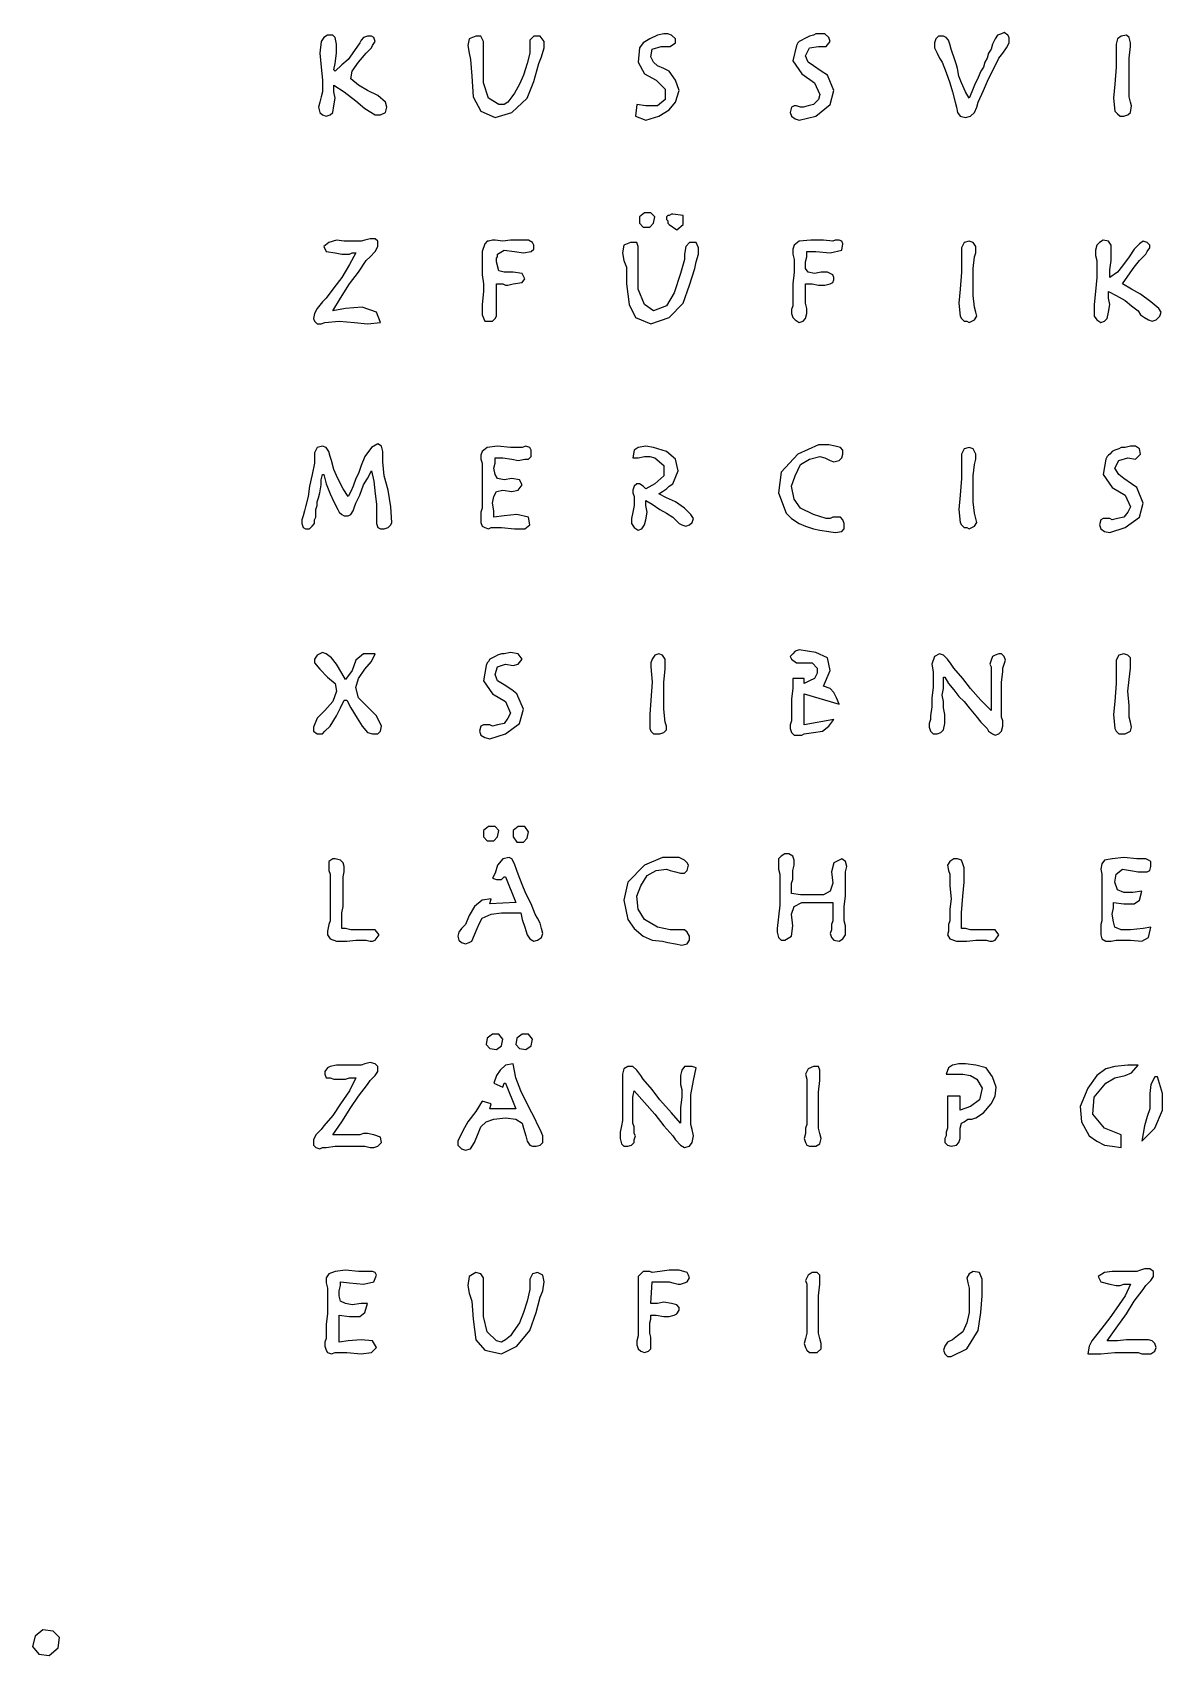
# Model space of a CAD drawing. Header units: inches. Extents: x 93 to 1800, y 90 to 2552.
# Drawn here: x 93 to 970, y 90 to 1349 of the extents above; entities that cross this region are included whole.
import ezdxf

# ---------------------------------------------------------------- set-up
doc = ezdxf.new("R2010")
doc.units = ezdxf.units.IN
doc.header["$MEASUREMENT"] = 0

# ---------------------------------------------------------------- blocks, each defined once
blk = doc.blocks.new('At_sub_0')
for p, q in [((583, 1348), (578, 1347)), ((586, 1348), (583, 1348)), ((589, 1347), (586, 1348)), ((317, 1342), (316, 1333)), ((319, 1345), (317, 1342)), ((322, 1347), (319, 1345)), ((326, 1347), (322, 1347)), ((328, 1345), (326, 1347)), ((329, 1340), (328, 1345)), ((329, 1333), (329, 1340)), ((343, 1335), (338, 1328)), ((347, 1341), (343, 1335)), ((348, 1343), (347, 1341)), ((350, 1345), (348, 1343)), ((353, 1346), (350, 1345)), ((352, 1333), (356, 1337)), ((356, 1346), (353, 1346)), ((358, 1345), (356, 1346)), ((356, 1337), (357, 1339)), ((357, 1339), (359, 1342)), ((359, 1342), (358, 1345)), ((432, 1344), (431, 1339)), ((431, 1339), (432, 1333)), ((437, 1346), (432, 1344)), ((441, 1346), (437, 1346)), ((443, 1342), (441, 1346)), ((443, 1337), (443, 1342)), ((443, 1333), (443, 1337)), ((482, 1346), (479, 1343)), ((479, 1343), (479, 1338)), ((479, 1338), (479, 1333)), ((487, 1346), (482, 1346)), ((490, 1342), (487, 1346)), ((488, 1330), (490, 1337)), ((490, 1337), (490, 1342)), ((564, 1337), (563, 1326)), ((567, 1341), (564, 1337)), ((572, 1344), (567, 1341)), ((578, 1347), (572, 1344)), ((573, 1330), (574, 1336)), ((574, 1336), (581, 1338)), ((581, 1338), (588, 1338)), ((588, 1338), (592, 1341)), ((592, 1344), (589, 1347)), ((592, 1341), (592, 1344)), ((316, 1333), (317, 1322)), ((317, 1322), (318, 1312)), ((327, 1320), (328, 1325)), ((328, 1325), (329, 1333)), ((333, 1324), (328, 1319)), ((338, 1328), (333, 1324)), ((341, 1319), (346, 1326)), ((346, 1326), (352, 1333)), ((432, 1333), (433, 1328)), ((433, 1328), (434, 1315)), ((443, 1323), (443, 1333)), ((443, 1310), (443, 1323)), ((477, 1325), (474, 1316)), ((479, 1333), (477, 1325)), ((482, 1311), (486, 1325)), ((486, 1325), (488, 1330)), ((563, 1326), (568, 1317)), ((575, 1326), (573, 1330)), ((578, 1323), (575, 1326)), ((583, 1321), (578, 1323)), ((318, 1312), (318, 1303)), ((328, 1319), (327, 1320)), ((340, 1313), (341, 1319)), ((346, 1308), (340, 1313)), ((434, 1315), (435, 1299)), ((447, 1298), (443, 1310)), ((474, 1316), (471, 1309)), ((477, 1298), (482, 1311)), ((568, 1317), (577, 1312)), ((577, 1312), (584, 1305)), ((587, 1319), (583, 1321)), ((592, 1312), (587, 1319)), ((595, 1304), (592, 1312)), ((317, 1299), (316, 1295)), ((318, 1303), (317, 1299)), ((327, 1308), (335, 1303)), ((327, 1303), (327, 1308)), ((328, 1298), (327, 1303)), ((327, 1292), (328, 1298)), ((335, 1303), (344, 1296)), ((353, 1304), (346, 1308)), ((361, 1300), (353, 1304)), ((367, 1295), (361, 1300)), ((435, 1299), (441, 1288)), ((455, 1293), (447, 1298)), ((465, 1299), (462, 1295)), ((467, 1302), (465, 1299)), ((465, 1287), (477, 1298)), ((471, 1309), (467, 1302)), ((584, 1297), (578, 1292)), ((584, 1305), (584, 1297)), ((592, 1295), (595, 1304)), ((316, 1295), (315, 1291)), ((315, 1291), (316, 1287)), ((316, 1287), (318, 1285)), ((318, 1285), (321, 1284)), ((321, 1284), (324, 1285)), ((324, 1285), (326, 1287)), ((326, 1287), (327, 1292)), ((344, 1296), (351, 1290)), ((351, 1290), (359, 1285)), ((359, 1285), (363, 1285)), ((363, 1285), (367, 1287)), ((368, 1291), (367, 1295)), ((367, 1287), (368, 1291)), ((441, 1288), (452, 1283)), ((452, 1283), (465, 1287)), ((459, 1293), (455, 1293)), ((462, 1295), (459, 1293)), ((562, 1293), (561, 1284)), ((569, 1292), (562, 1293)), ((578, 1292), (569, 1292)), ((579, 1284), (587, 1289)), ((587, 1289), (592, 1295)), ((561, 1284), (569, 1281)), ((569, 1281), (579, 1284)), ((568, 1209), (564, 1206)), ((573, 1209), (568, 1209)), ((576, 1206), (573, 1209)), ((564, 1206), (564, 1201)), ((564, 1201), (567, 1198)), ((567, 1198), (572, 1198)), ((572, 1198), (575, 1201)), ((575, 1201), (576, 1206)), ((586, 1207), (585, 1206)), ((585, 1206), (585, 1204)), ((585, 1204), (586, 1203)), ((587, 1207), (586, 1207)), ((586, 1203), (586, 1201)), ((586, 1201), (587, 1200)), ((589, 1208), (587, 1207)), ((587, 1200), (593, 1196)), ((590, 1208), (589, 1208)), ((598, 1207), (590, 1208)), ((593, 1196), (598, 1200)), ((598, 1200), (598, 1207)), ((323, 1186), (319, 1183)), ((329, 1188), (323, 1186)), ((335, 1187), (329, 1188)), ((342, 1187), (335, 1187)), ((348, 1187), (342, 1187)), ((351, 1188), (348, 1187)), ((355, 1189), (351, 1188)), ((359, 1189), (355, 1189)), ((361, 1187), (359, 1189)), ((361, 1183), (361, 1187)), ((444, 1185), (442, 1179)), ((446, 1187), (444, 1185)), ((447, 1187), (446, 1187)), ((450, 1188), (447, 1187)), ((452, 1188), (450, 1188)), ((458, 1187), (452, 1188)), ((464, 1188), (458, 1187)), ((472, 1188), (464, 1188)), ((478, 1188), (472, 1188)), ((481, 1186), (478, 1188)), ((482, 1184), (481, 1186)), ((482, 1181), (482, 1184)), ((552, 1184), (551, 1178)), ((557, 1186), (552, 1184)), ((562, 1186), (557, 1186)), ((563, 1183), (562, 1186)), ((603, 1186), (600, 1183)), ((608, 1186), (603, 1186)), ((610, 1182), (608, 1186)), ((319, 1183), (321, 1179)), ((321, 1179), (328, 1178)), ((328, 1178), (333, 1177)), ((333, 1177), (336, 1177)), ((336, 1177), (339, 1177)), ((344, 1178), (339, 1169)), ((339, 1177), (341, 1178)), ((341, 1178), (344, 1178)), ((346, 1163), (352, 1172)), ((352, 1172), (355, 1175)), ((355, 1175), (359, 1179)), ((359, 1179), (361, 1183)), ((442, 1179), (442, 1170)), ((453, 1174), (454, 1175)), ((453, 1172), (453, 1174)), ((453, 1171), (453, 1172)), ((455, 1164), (453, 1171)), ((454, 1177), (459, 1180)), ((454, 1175), (454, 1177)), ((459, 1180), (467, 1179)), ((467, 1179), (474, 1178)), ((474, 1178), (480, 1179)), ((480, 1179), (482, 1181)), ((551, 1178), (552, 1172)), ((552, 1172), (554, 1167)), ((563, 1177), (563, 1183)), ((563, 1173), (563, 1177)), ((563, 1163), (563, 1173)), ((599, 1173), (596, 1162)), ((600, 1183), (599, 1177)), ((599, 1177), (599, 1173)), ((607, 1166), (608, 1171)), ((608, 1171), (610, 1177)), ((610, 1177), (610, 1182)), ((333, 1159), (327, 1151)), ((339, 1169), (333, 1159)), ((339, 1154), (346, 1163)), ((442, 1170), (442, 1161)), ((442, 1161), (443, 1154)), ((459, 1163), (455, 1164)), ((466, 1163), (459, 1163)), ((473, 1162), (466, 1163)), ((475, 1158), (473, 1162)), ((554, 1167), (554, 1154)), ((563, 1150), (563, 1163)), ((596, 1162), (591, 1147)), ((603, 1153), (607, 1166)), ((327, 1151), (321, 1143)), ((332, 1143), (339, 1154)), ((443, 1148), (442, 1138)), ((443, 1154), (443, 1148)), ((453, 1154), (455, 1154)), ((453, 1148), (453, 1154)), ((453, 1142), (453, 1148)), ((455, 1154), (458, 1154)), ((458, 1154), (460, 1153)), ((460, 1153), (462, 1153)), ((462, 1153), (466, 1154)), ((466, 1154), (473, 1155)), ((473, 1155), (475, 1158)), ((554, 1154), (556, 1138)), ((568, 1138), (563, 1150)), ((591, 1147), (585, 1137)), ((598, 1139), (603, 1153)), ((314, 1135), (312, 1131)), ((318, 1140), (314, 1135)), ((321, 1143), (318, 1140)), ((326, 1133), (332, 1143)), ((336, 1135), (326, 1133)), ((349, 1136), (336, 1135)), ((360, 1132), (349, 1136)), ((442, 1138), (442, 1130)), ((453, 1135), (453, 1142)), ((453, 1129), (453, 1135)), ((556, 1138), (561, 1128)), ((575, 1133), (568, 1138)), ((585, 1137), (575, 1133)), ((587, 1128), (598, 1139)), ((312, 1131), (311, 1127)), ((311, 1127), (312, 1125)), ((312, 1125), (314, 1123)), ((314, 1123), (317, 1123)), ((317, 1123), (320, 1124)), ((320, 1124), (331, 1125)), ((331, 1125), (343, 1124)), ((343, 1124), (353, 1123)), ((353, 1123), (363, 1124)), ((363, 1124), (360, 1132)), ((442, 1130), (444, 1125)), ((444, 1125), (447, 1125)), ((447, 1125), (450, 1125)), ((450, 1125), (452, 1127)), ((452, 1127), (453, 1129)), ((561, 1128), (573, 1123)), ((573, 1123), (587, 1128)), ((314, 1027), (312, 1023)), ((312, 1023), (312, 1019)), ((318, 1028), (314, 1027)), ((321, 1027), (318, 1028)), ((323, 1024), (321, 1027)), ((324, 1020), (323, 1024)), ((325, 1017), (324, 1020)), ((351, 1020), (348, 1013)), ((356, 1027), (351, 1020)), ((361, 1030), (356, 1027)), ((364, 1028), (361, 1030)), ((365, 1024), (364, 1028)), ((365, 1020), (365, 1024)), ((365, 1016), (365, 1020)), ((442, 1024), (441, 1021)), ((441, 1021), (441, 1018)), ((446, 1027), (442, 1024)), ((454, 1028), (446, 1027)), ((464, 1027), (454, 1028)), ((471, 1027), (464, 1027)), ((473, 1027), (471, 1027)), ((476, 1028), (473, 1027)), ((479, 1027), (476, 1028)), ((478, 1018), (480, 1020)), ((480, 1025), (479, 1027)), ((480, 1022), (480, 1025)), ((480, 1020), (480, 1022)), ((560, 1025), (559, 1019)), ((563, 1027), (560, 1025)), ((569, 1028), (563, 1027)), ((563, 1019), (568, 1020)), ((568, 1020), (572, 1020)), ((575, 1027), (569, 1028)), ((572, 1020), (576, 1019)), ((585, 1024), (575, 1027)), ((592, 1018), (585, 1024)), ((312, 1015), (310, 1006)), ((312, 1019), (312, 1015)), ((327, 1010), (325, 1017)), ((330, 1003), (327, 1010)), ((348, 1013), (346, 1007)), ((353, 1003), (356, 1009)), ((356, 1009), (358, 1001)), ((366, 1005), (365, 1016)), ((441, 1018), (442, 1015)), ((442, 1015), (442, 1012)), ((442, 1012), (442, 1004)), ((451, 1011), (452, 1015)), ((452, 1006), (451, 1011)), ((452, 1015), (452, 1019)), ((452, 1019), (458, 1019)), ((458, 1019), (465, 1018)), ((465, 1018), (470, 1017)), ((470, 1017), (475, 1018)), ((475, 1018), (478, 1018)), ((559, 1019), (563, 1019)), ((576, 1019), (583, 1013)), ((583, 1013), (583, 1005)), ((590, 999), (594, 1009)), ((594, 1009), (592, 1018)), ((308, 997), (307, 989)), ((310, 1006), (308, 997)), ((316, 992), (317, 998)), ((317, 1002), (318, 1006)), ((317, 998), (317, 1002)), ((318, 1006), (319, 1006)), ((319, 1006), (321, 999)), ((321, 999), (324, 991)), ((334, 995), (330, 1003)), ((338, 989), (334, 995)), ((342, 997), (340, 993)), ((344, 1003), (342, 997)), ((346, 1007), (344, 1003)), ((347, 990), (350, 998)), ((350, 998), (353, 1003)), ((358, 1001), (359, 991)), ((369, 994), (366, 1005)), ((442, 1004), (442, 995)), ((442, 995), (442, 988)), ((454, 1003), (452, 1006)), ((459, 1002), (454, 1003)), ((465, 1003), (459, 1002)), ((471, 1002), (465, 1003)), ((470, 994), (473, 998)), ((473, 998), (471, 1002)), ((560, 997), (559, 994)), ((562, 999), (560, 997)), ((564, 999), (562, 999)), ((567, 997), (564, 999)), ((569, 995), (567, 997)), ((576, 999), (569, 995)), ((583, 1005), (576, 999)), ((582, 993), (585, 995)), ((585, 995), (587, 997)), ((587, 997), (590, 999)), ((307, 989), (305, 981)), ((314, 985), (315, 988)), ((314, 982), (314, 985)), ((315, 988), (316, 992)), ((324, 991), (327, 985)), ((327, 985), (330, 979)), ((340, 993), (338, 989)), ((343, 981), (344, 984)), ((344, 984), (347, 990)), ((359, 991), (360, 983)), ((360, 983), (360, 975)), ((371, 981), (369, 994)), ((442, 988), (442, 980)), ((450, 984), (451, 989)), ((451, 978), (450, 984)), ((451, 989), (453, 993)), ((453, 993), (458, 994)), ((458, 994), (465, 993)), ((465, 993), (470, 994)), ((559, 994), (559, 992)), ((559, 992), (560, 989)), ((560, 989), (560, 987)), ((560, 987), (560, 982)), ((569, 982), (569, 986)), ((569, 986), (574, 983)), ((574, 983), (580, 979)), ((579, 991), (582, 993)), ((585, 988), (579, 991)), ((592, 985), (585, 988)), ((599, 980), (592, 985)), ((303, 974), (302, 971)), ((302, 971), (302, 968)), ((304, 978), (303, 974)), ((305, 981), (304, 978)), ((312, 971), (313, 973)), ((312, 968), (312, 971)), ((313, 979), (314, 982)), ((313, 976), (313, 979)), ((313, 973), (313, 976)), ((330, 979), (331, 977)), ((331, 977), (333, 975)), ((333, 975), (335, 974)), ((335, 974), (338, 974)), ((338, 974), (340, 975)), ((340, 975), (342, 978)), ((342, 978), (343, 981)), ((360, 975), (360, 972)), ((360, 972), (360, 968)), ((372, 969), (371, 981)), ((442, 980), (441, 977)), ((441, 977), (441, 972)), ((441, 972), (441, 969)), ((451, 973), (451, 978)), ((459, 974), (451, 973)), ((469, 975), (459, 974)), ((478, 973), (469, 975)), ((479, 967), (478, 973)), ((559, 977), (558, 972)), ((558, 972), (558, 968)), ((560, 982), (559, 977)), ((568, 967), (569, 971)), ((570, 977), (569, 982)), ((569, 971), (570, 977)), ((580, 979), (585, 976)), ((585, 976), (590, 973)), ((590, 973), (592, 971)), ((592, 971), (595, 968)), ((604, 975), (599, 980)), ((606, 972), (604, 975)), ((605, 969), (606, 972)), ((302, 968), (303, 965)), ((303, 965), (305, 964)), ((305, 964), (308, 964)), ((308, 964), (310, 966)), ((310, 966), (312, 968)), ((360, 968), (361, 965)), ((361, 965), (363, 964)), ((363, 964), (366, 964)), ((366, 964), (369, 965)), ((369, 965), (371, 967)), ((371, 967), (372, 969)), ((441, 969), (442, 966)), ((442, 966), (444, 965)), ((444, 965), (447, 964)), ((447, 964), (449, 965)), ((449, 965), (451, 965)), ((451, 965), (457, 965)), ((457, 965), (467, 964)), ((467, 964), (475, 964)), ((475, 964), (479, 967)), ((558, 968), (560, 965)), ((560, 965), (563, 963)), ((563, 963), (566, 964)), ((566, 964), (568, 967)), ((595, 968), (597, 967)), ((597, 967), (600, 966)), ((600, 966), (603, 967)), ((603, 967), (605, 969)), ((314, 866), (312, 863)), ((312, 863), (312, 860)), ((312, 860), (316, 855)), ((318, 868), (314, 866)), ((321, 867), (318, 868)), ((325, 864), (321, 867)), ((329, 859), (325, 864)), ((333, 852), (329, 859)), ((344, 862), (341, 854)), ((350, 867), (344, 862)), ((359, 867), (350, 867)), ((351, 855), (356, 861)), ((356, 861), (359, 867)), ((445, 858), (443, 846)), ((446, 860), (445, 858)), ((447, 861), (446, 860)), ((448, 863), (447, 861)), ((450, 864), (448, 863)), ((452, 865), (450, 864)), ((454, 866), (452, 865)), ((452, 851), (454, 857)), ((457, 867), (454, 866)), ((454, 857), (460, 859)), ((459, 867), (457, 867)), ((464, 868), (459, 867)), ((460, 859), (466, 858)), ((470, 867), (464, 868)), ((466, 858), (470, 859)), ((473, 863), (470, 867)), ((470, 859), (473, 863)), ((574, 863), (573, 860)), ((573, 860), (573, 857)), ((573, 857), (574, 845)), ((576, 866), (574, 863)), ((579, 867), (576, 866)), ((582, 866), (579, 867)), ((584, 863), (582, 866)), ((584, 859), (584, 863)), ((584, 855), (584, 859)), ((316, 855), (322, 849)), ((322, 849), (328, 844)), ((328, 844), (329, 838)), ((336, 847), (333, 852)), ((341, 854), (336, 847)), ((344, 841), (346, 848)), ((346, 848), (351, 855)), ((443, 846), (450, 836)), ((454, 846), (452, 851)), ((459, 843), (454, 846)), ((574, 845), (573, 831)), ((583, 845), (584, 855)), ((583, 836), (583, 845)), ((329, 838), (326, 830)), ((332, 825), (335, 831)), ((335, 831), (337, 831)), ((337, 831), (340, 825)), ((346, 833), (344, 841)), ((352, 827), (346, 833)), ((450, 836), (460, 830)), ((465, 839), (459, 843)), ((469, 836), (465, 839)), ((474, 824), (469, 836)), ((573, 831), (572, 820)), ((583, 824), (583, 836)), ((320, 823), (314, 817)), ((326, 830), (320, 823)), ((324, 811), (329, 819)), ((329, 819), (332, 825)), ((340, 825), (345, 817)), ((360, 819), (352, 827)), ((364, 811), (360, 819)), ((460, 830), (464, 821)), ((464, 821), (462, 817)), ((471, 813), (474, 824)), ((572, 820), (572, 809)), ((584, 814), (583, 824)), ((314, 817), (311, 810)), ((311, 810), (311, 807)), ((311, 807), (314, 805)), ((318, 805), (320, 807)), ((320, 807), (324, 811)), ((345, 817), (349, 811)), ((349, 811), (353, 806)), ((353, 806), (357, 805)), ((361, 805), (363, 807)), ((363, 807), (364, 811)), ((441, 811), (440, 807)), ((440, 807), (441, 804)), ((443, 812), (441, 811)), ((445, 812), (443, 812)), ((448, 812), (445, 812)), ((450, 811), (448, 812)), ((454, 812), (450, 811)), ((459, 813), (454, 812)), ((462, 817), (459, 813)), ((460, 805), (471, 813)), ((572, 809), (573, 807)), ((573, 807), (575, 805)), ((580, 805), (583, 806)), ((583, 806), (585, 808)), ((585, 811), (584, 814)), ((585, 808), (585, 811)), ((314, 805), (318, 805)), ((357, 805), (361, 805)), ((441, 804), (444, 802)), ((444, 802), (448, 801)), ((448, 801), (460, 805)), ((575, 805), (578, 805)), ((578, 805), (580, 805)), ((447, 733), (443, 730)), ((452, 733), (447, 733)), ((455, 730), (452, 733)), ((470, 733), (466, 730)), ((475, 733), (470, 733)), ((478, 729), (475, 733)), ((443, 730), (443, 725)), ((443, 725), (446, 722)), ((446, 722), (451, 722)), ((451, 722), (454, 725)), ((454, 725), (455, 730)), ((466, 730), (466, 725)), ((466, 725), (469, 721)), ((469, 721), (474, 721)), ((474, 721), (477, 724)), ((477, 724), (478, 729)), ((326, 708), (323, 706)), ((323, 706), (323, 703)), ((328, 708), (326, 708)), ((332, 707), (328, 708)), ((334, 705), (332, 707)), ((458, 708), (454, 703)), ((463, 709), (458, 708)), ((465, 708), (463, 709)), ((467, 704), (465, 708)), ((582, 709), (568, 703)), ((586, 709), (582, 709)), ((590, 709), (586, 709)), ((595, 709), (590, 709)), ((599, 707), (595, 709)), ((601, 705), (599, 707)), ((323, 703), (323, 699)), ((323, 699), (324, 696)), ((324, 696), (324, 693)), ((324, 693), (324, 685)), ((335, 702), (334, 705)), ((334, 694), (335, 698)), ((334, 690), (334, 694)), ((335, 698), (335, 702)), ((452, 697), (450, 693)), ((450, 693), (453, 692)), ((454, 703), (452, 697)), ((457, 692), (459, 694)), ((459, 694), (460, 694)), ((460, 694), (468, 674)), ((469, 699), (467, 704)), ((470, 696), (469, 699)), ((473, 688), (470, 696)), ((568, 703), (555, 690)), ((565, 687), (570, 695)), ((570, 695), (577, 699)), ((577, 699), (585, 700)), ((585, 700), (588, 699)), ((588, 699), (592, 698)), ((592, 698), (596, 697)), ((596, 697), (599, 697)), ((599, 697), (601, 699)), ((602, 703), (601, 705)), ((601, 699), (602, 703)), ((324, 685), (324, 675)), ((334, 687), (334, 690)), ((334, 683), (334, 687)), ((334, 680), (334, 683)), ((334, 676), (334, 680)), ((453, 692), (455, 692)), ((455, 692), (457, 692)), ((476, 681), (473, 688)), ((480, 673), (476, 681)), ((555, 690), (552, 676)), ((562, 679), (565, 687)), ((324, 675), (324, 668)), ((324, 668), (324, 660)), ((333, 666), (334, 671)), ((334, 671), (334, 676)), ((436, 671), (432, 664)), ((442, 676), (436, 671)), ((449, 677), (442, 676)), ((448, 673), (449, 677)), ((468, 674), (448, 673)), ((483, 665), (480, 673)), ((552, 676), (555, 661)), ((563, 669), (562, 679)), ((568, 661), (563, 669)), ((323, 657), (322, 652)), ((324, 660), (323, 657)), ((333, 660), (333, 666)), ((333, 654), (333, 660)), ((429, 657), (426, 654)), ((432, 664), (429, 657)), ((438, 654), (440, 658)), ((440, 658), (442, 662)), ((442, 662), (449, 665)), ((449, 665), (457, 666)), ((457, 666), (465, 666)), ((465, 666), (472, 666)), ((472, 666), (473, 661)), ((473, 661), (475, 655)), ((475, 655), (477, 649)), ((485, 662), (483, 665)), ((487, 658), (485, 662)), ((488, 654), (487, 658)), ((555, 661), (560, 654)), ((578, 655), (568, 661)), ((588, 653), (578, 655)), ((322, 652), (322, 649)), ((322, 649), (324, 646)), ((324, 646), (329, 644)), ((329, 644), (337, 644)), ((336, 654), (333, 654)), ((340, 653), (336, 654)), ((337, 644), (344, 645)), ((343, 653), (340, 653)), ((347, 653), (343, 653)), ((344, 645), (350, 645)), ((352, 653), (347, 653)), ((350, 645), (352, 645)), ((359, 653), (352, 653)), ((352, 645), (355, 644)), ((355, 644), (357, 644)), ((357, 644), (359, 645)), ((362, 649), (359, 653)), ((359, 645), (362, 649)), ((424, 651), (423, 648)), ((423, 648), (424, 645)), ((426, 654), (424, 651)), ((424, 645), (426, 643)), ((426, 643), (429, 642)), ((429, 642), (432, 643)), ((432, 643), (434, 644)), ((434, 644), (436, 649)), ((436, 649), (438, 654)), ((477, 649), (479, 646)), ((479, 646), (482, 644)), ((482, 644), (485, 645)), ((485, 645), (488, 647)), ((489, 650), (488, 654)), ((488, 647), (489, 650)), ((560, 654), (567, 648)), ((567, 648), (574, 645)), ((574, 645), (582, 644)), ((582, 644), (586, 643)), ((586, 643), (592, 642)), ((591, 653), (588, 653)), ((593, 653), (591, 653)), ((596, 653), (593, 653)), ((599, 653), (596, 653)), ((601, 651), (599, 653)), ((603, 648), (601, 651)), ((601, 642), (603, 645)), ((603, 645), (603, 648)), ((592, 642), (597, 641)), ((597, 641), (601, 642)), ((446, 569), (445, 564)), ((450, 572), (446, 569)), ((455, 572), (450, 572)), ((458, 568), (455, 572)), ((457, 563), (458, 568)), ((469, 569), (468, 564)), ((473, 572), (469, 569)), ((478, 572), (473, 572)), ((481, 568), (478, 572)), ((480, 563), (481, 568)), ((445, 564), (448, 561)), ((448, 561), (453, 560)), ((453, 560), (457, 563)), ((468, 564), (471, 561)), ((471, 561), (476, 560)), ((476, 560), (480, 563)), ((322, 546), (320, 543)), ((320, 543), (320, 541)), ((324, 547), (322, 546)), ((329, 548), (324, 547)), ((335, 548), (329, 548)), ((342, 548), (335, 548)), ((348, 548), (342, 548)), ((351, 549), (348, 548)), ((355, 550), (351, 549)), ((359, 549), (355, 550)), ((361, 547), (359, 549)), ((359, 540), (361, 543)), ((361, 543), (361, 547)), ((456, 544), (453, 540)), ((460, 548), (456, 544)), ((466, 549), (460, 548)), ((468, 538), (466, 549)), ((552, 545), (551, 541)), ((555, 547), (552, 545)), ((559, 547), (555, 547)), ((562, 544), (559, 547)), ((565, 540), (562, 544)), ((597, 544), (596, 540)), ((599, 547), (597, 544)), ((601, 547), (599, 547)), ((605, 547), (601, 547)), ((608, 546), (605, 547)), ((606, 536), (608, 546)), ((320, 541), (321, 538)), ((321, 538), (324, 538)), ((324, 538), (327, 537)), ((327, 537), (330, 537)), ((330, 537), (333, 537)), ((333, 537), (336, 537)), ((336, 537), (339, 538)), ((344, 538), (339, 528)), ((339, 538), (341, 538)), ((341, 538), (344, 538)), ((346, 524), (353, 533)), ((353, 533), (355, 536)), ((355, 536), (359, 540)), ((453, 540), (451, 534)), ((451, 534), (458, 531)), ((458, 531), (459, 534)), ((459, 534), (460, 534)), ((460, 534), (468, 514)), ((472, 528), (468, 538)), ((551, 541), (551, 537)), ((551, 537), (551, 534)), ((551, 534), (551, 527)), ((567, 537), (565, 540)), ((574, 529), (567, 537)), ((580, 521), (574, 529)), ((596, 540), (596, 536)), ((596, 536), (596, 533)), ((596, 533), (597, 529)), ((597, 529), (597, 523)), ((604, 525), (606, 536)), ((332, 518), (326, 509)), ((339, 528), (332, 518)), ((340, 515), (346, 524)), ((442, 520), (437, 512)), ((449, 518), (442, 520)), ((448, 514), (449, 518)), ((478, 516), (472, 528)), ((551, 527), (551, 519)), ((551, 519), (551, 512)), ((559, 523), (560, 528)), ((559, 519), (559, 523)), ((559, 513), (559, 519)), ((560, 528), (568, 519)), ((568, 519), (576, 510)), ((589, 511), (580, 521)), ((597, 523), (596, 515)), ((604, 513), (604, 525)), ((326, 509), (319, 501)), ((326, 494), (333, 504)), ((333, 504), (340, 515)), ((431, 504), (427, 497)), ((437, 512), (431, 504)), ((441, 500), (445, 504)), ((445, 504), (451, 506)), ((468, 514), (448, 514)), ((451, 506), (460, 507)), ((460, 507), (468, 506)), ((468, 506), (473, 503)), ((483, 506), (478, 516)), ((485, 502), (483, 506)), ((551, 505), (550, 501)), ((551, 512), (551, 505)), ((559, 508), (559, 513)), ((559, 505), (559, 508)), ((559, 503), (559, 505)), ((576, 510), (583, 501)), ((596, 503), (589, 511)), ((596, 515), (596, 509)), ((596, 509), (596, 503)), ((604, 502), (604, 513)), ((313, 494), (311, 490)), ((317, 498), (313, 494)), ((319, 501), (317, 498)), ((342, 494), (326, 494)), ((345, 494), (342, 494)), ((347, 494), (345, 494)), ((350, 495), (347, 494)), ((353, 495), (350, 495)), ((358, 494), (353, 495)), ((363, 492), (358, 494)), ((364, 488), (363, 492)), ((427, 497), (423, 489)), ((436, 488), (439, 495)), ((439, 495), (441, 500)), ((473, 503), (474, 499)), ((474, 499), (476, 493)), ((476, 493), (477, 489)), ((487, 498), (485, 502)), ((489, 493), (487, 498)), ((489, 488), (489, 493)), ((550, 501), (549, 496)), ((549, 496), (549, 491)), ((560, 500), (559, 503)), ((560, 497), (560, 500)), ((560, 495), (560, 497)), ((561, 493), (560, 495)), ((560, 490), (561, 493)), ((583, 501), (590, 493)), ((590, 493), (592, 490)), ((605, 498), (604, 502)), ((606, 493), (605, 498)), ((605, 488), (606, 493)), ((311, 490), (311, 486)), ((311, 486), (313, 484)), ((313, 484), (316, 483)), ((316, 483), (318, 484)), ((318, 484), (321, 484)), ((321, 484), (328, 485)), ((328, 485), (335, 485)), ((335, 485), (342, 485)), ((342, 485), (348, 485)), ((348, 485), (351, 485)), ((351, 485), (355, 484)), ((355, 484), (358, 484)), ((358, 484), (361, 485)), ((361, 485), (364, 488)), ((423, 489), (423, 486)), ((423, 486), (426, 483)), ((426, 483), (429, 482)), ((429, 482), (433, 483)), ((433, 483), (436, 488)), ((477, 489), (479, 486)), ((479, 486), (481, 485)), ((481, 485), (484, 485)), ((484, 485), (487, 486)), ((487, 486), (489, 488)), ((549, 491), (550, 487)), ((550, 487), (552, 485)), ((552, 485), (555, 485)), ((555, 485), (558, 486)), ((558, 486), (560, 488)), ((560, 488), (560, 490)), ((592, 490), (596, 486)), ((596, 486), (599, 484)), ((599, 484), (603, 485)), ((603, 485), (605, 488)), ((323, 386), (321, 383)), ((321, 383), (321, 379)), ((321, 379), (322, 375)), ((328, 388), (323, 386)), ((336, 389), (328, 388)), ((332, 377), (332, 380)), ((332, 380), (339, 379)), ((346, 388), (336, 389)), ((339, 379), (350, 378)), ((353, 388), (346, 388)), ((350, 378), (358, 380)), ((355, 388), (353, 388)), ((357, 388), (355, 388)), ((359, 387), (357, 388)), ((358, 380), (360, 385)), ((360, 385), (359, 387)), ((432, 384), (431, 377)), ((437, 387), (432, 384)), ((441, 386), (437, 387)), ((443, 383), (441, 386)), ((443, 378), (443, 383)), ((443, 374), (443, 378)), ((481, 386), (479, 382)), ((479, 382), (479, 378)), ((479, 378), (479, 374)), ((485, 387), (481, 386)), ((489, 385), (485, 387)), ((490, 380), (489, 385)), ((489, 373), (490, 380)), ((565, 386), (563, 384)), ((563, 384), (563, 380)), ((563, 380), (563, 376)), ((567, 388), (565, 386)), ((569, 388), (567, 388)), ((572, 388), (569, 388)), ((574, 387), (572, 388)), ((573, 363), (574, 380)), ((580, 388), (574, 387)), ((574, 380), (577, 380)), ((577, 380), (581, 380)), ((587, 389), (580, 388)), ((581, 380), (584, 380)), ((584, 380), (587, 380)), ((595, 389), (587, 389)), ((587, 380), (590, 379)), ((590, 379), (594, 378)), ((594, 378), (596, 378)), ((601, 387), (595, 389)), ((596, 378), (599, 379)), ((599, 379), (601, 380)), ((602, 385), (601, 387)), ((601, 380), (603, 383)), ((603, 383), (602, 385)), ((322, 375), (322, 372)), ((322, 372), (322, 364)), ((331, 373), (332, 377)), ((331, 369), (331, 373)), ((332, 365), (331, 369)), ((431, 377), (432, 371)), ((432, 371), (434, 365)), ((443, 364), (443, 374)), ((479, 374), (477, 365)), ((484, 356), (487, 368)), ((487, 368), (489, 373)), ((563, 376), (563, 373)), ((563, 373), (563, 365)), ((322, 355), (321, 347)), ((322, 364), (322, 355)), ((331, 333), (331, 354)), ((331, 354), (339, 353)), ((336, 363), (332, 365)), ((341, 362), (336, 363)), ((339, 353), (347, 353)), ((348, 363), (341, 362)), ((347, 353), (351, 356)), ((353, 363), (348, 363)), ((351, 356), (353, 363)), ((434, 365), (435, 351)), ((443, 353), (443, 364)), ((446, 341), (443, 353)), ((474, 356), (471, 348)), ((477, 365), (474, 356)), ((479, 342), (484, 356)), ((563, 365), (563, 356)), ((563, 356), (563, 349)), ((578, 363), (573, 363)), ((573, 354), (577, 354)), ((573, 351), (573, 354)), ((577, 354), (583, 353)), ((583, 364), (578, 363)), ((589, 363), (583, 364)), ((583, 353), (587, 353)), ((587, 353), (591, 354)), ((593, 362), (589, 363)), ((591, 354), (593, 355)), ((595, 360), (593, 362)), ((593, 355), (595, 358)), ((595, 358), (595, 360)), ((321, 347), (321, 339)), ((435, 351), (437, 335)), ((453, 334), (446, 341)), ((466, 341), (464, 338)), ((471, 348), (466, 341)), ((469, 330), (479, 342)), ((563, 349), (563, 341)), ((563, 341), (563, 338)), ((572, 348), (573, 351)), ((572, 344), (572, 348)), ((572, 340), (572, 344)), ((573, 337), (572, 340)), ((321, 336), (320, 333)), ((320, 333), (320, 330)), ((320, 330), (321, 327)), ((321, 339), (321, 336)), ((338, 334), (331, 333)), ((348, 335), (338, 334)), ((357, 334), (348, 335)), ((356, 325), (360, 329)), ((360, 329), (357, 334)), ((437, 335), (444, 327)), ((457, 333), (453, 334)), ((460, 335), (457, 333)), ((457, 324), (469, 330)), ((464, 338), (460, 335)), ((563, 338), (562, 334)), ((562, 334), (562, 331)), ((562, 331), (563, 328)), ((563, 328), (565, 326)), ((571, 326), (573, 328)), ((573, 334), (573, 337)), ((573, 331), (573, 334)), ((573, 328), (573, 331)), ((321, 327), (322, 325)), ((322, 325), (325, 324)), ((325, 324), (328, 325)), ((328, 325), (330, 325)), ((330, 325), (337, 325)), ((337, 325), (348, 324)), ((348, 324), (356, 325)), ((444, 327), (457, 324)), ((565, 326), (568, 325)), ((568, 325), (571, 326)), ((95, 105), (93, 97)), ((101, 110), (95, 105)), ((109, 109), (101, 110)), ((114, 104), (109, 109)), ((113, 96), (114, 104)), ((93, 97), (98, 91)), ((98, 91), (106, 90)), ((106, 90), (113, 96))]:
    blk.add_line(p, q)
blk = doc.blocks.new('At_sub_1')
for p, q in [((71, 1348), (69, 1347)), ((74, 1348), (71, 1348)), ((78, 1348), (74, 1348)), ((81, 1345), (78, 1348)), ((215, 1348), (212, 1347)), ((217, 1349), (215, 1348)), ((220, 1347), (217, 1349)), ((56, 1339), (53, 1327)), ((57, 1341), (56, 1339)), ((58, 1342), (57, 1341)), ((60, 1343), (58, 1342)), ((62, 1344), (60, 1343)), ((64, 1345), (62, 1344)), ((63, 1331), (66, 1337)), ((66, 1346), (64, 1345)), ((69, 1347), (66, 1346)), ((66, 1337), (73, 1338)), ((73, 1338), (79, 1338)), ((79, 1338), (82, 1342)), ((82, 1342), (81, 1345)), ((164, 1344), (163, 1341)), ((163, 1341), (163, 1337)), ((163, 1337), (165, 1333)), ((166, 1346), (164, 1344)), ((170, 1346), (166, 1346)), ((172, 1345), (170, 1346)), ((174, 1343), (172, 1345)), ((175, 1340), (174, 1343)), ((176, 1336), (175, 1340)), ((177, 1333), (176, 1336)), ((207, 1336), (205, 1333)), ((208, 1340), (207, 1336)), ((210, 1344), (208, 1340)), ((212, 1347), (210, 1344)), ((216, 1333), (219, 1337)), ((219, 1337), (221, 1341)), ((221, 1345), (220, 1347)), ((221, 1341), (221, 1345)), ((305, 1344), (304, 1340)), ((304, 1340), (304, 1337)), ((304, 1337), (304, 1333)), ((308, 1346), (305, 1344)), ((312, 1347), (308, 1346)), ((314, 1345), (312, 1347)), ((315, 1341), (314, 1345)), ((314, 1329), (315, 1338)), ((315, 1338), (315, 1341)), ((53, 1327), (60, 1317)), ((65, 1326), (63, 1331)), ((69, 1323), (65, 1326)), ((75, 1319), (69, 1323)), ((165, 1333), (167, 1329)), ((167, 1329), (169, 1326)), ((169, 1326), (172, 1318)), ((178, 1330), (177, 1333)), ((179, 1327), (178, 1330)), ((180, 1324), (179, 1327)), ((181, 1321), (180, 1324)), ((201, 1322), (199, 1319)), ((202, 1326), (201, 1322)), ((204, 1329), (202, 1326)), ((205, 1333), (204, 1329)), ((209, 1321), (213, 1329)), ((213, 1329), (216, 1333)), ((304, 1322), (303, 1309)), ((304, 1333), (304, 1322)), ((314, 1320), (314, 1329)), ((60, 1317), (70, 1310)), ((70, 1310), (74, 1301)), ((80, 1316), (75, 1319)), ((85, 1304), (80, 1316)), ((172, 1318), (175, 1310)), ((175, 1310), (177, 1303)), ((182, 1315), (181, 1321)), ((184, 1310), (182, 1315)), ((187, 1303), (184, 1310)), ((197, 1314), (194, 1308)), ((199, 1319), (197, 1314)), ((201, 1304), (205, 1313)), ((205, 1313), (209, 1321)), ((314, 1309), (314, 1320)), ((73, 1297), (69, 1293)), ((74, 1301), (73, 1297)), ((82, 1293), (85, 1304)), ((177, 1303), (179, 1295)), ((190, 1298), (187, 1303)), ((192, 1303), (190, 1298)), ((194, 1308), (192, 1303)), ((197, 1295), (201, 1304)), ((303, 1309), (302, 1298)), ((302, 1298), (303, 1288)), ((314, 1299), (314, 1309)), ((315, 1295), (314, 1299)), ((52, 1291), (51, 1287)), ((51, 1287), (52, 1284)), ((54, 1292), (52, 1291)), ((56, 1292), (54, 1292)), ((59, 1291), (56, 1292)), ((61, 1291), (59, 1291)), ((65, 1292), (61, 1291)), ((69, 1293), (65, 1292)), ((71, 1284), (82, 1293)), ((179, 1295), (180, 1291)), ((180, 1291), (181, 1287)), ((181, 1287), (183, 1284)), ((191, 1284), (194, 1287)), ((194, 1287), (196, 1291)), ((196, 1291), (197, 1295)), ((303, 1288), (305, 1286)), ((305, 1286), (307, 1284)), ((310, 1284), (313, 1285)), ((313, 1285), (315, 1287)), ((316, 1292), (315, 1295)), ((315, 1287), (316, 1292)), ((52, 1284), (55, 1282)), ((55, 1282), (58, 1281)), ((58, 1281), (71, 1284)), ((183, 1284), (187, 1283)), ((187, 1283), (191, 1284)), ((307, 1284), (310, 1284)), ((54, 1184), (53, 1181)), ((58, 1187), (54, 1184)), ((67, 1188), (58, 1187)), ((77, 1188), (67, 1188)), ((84, 1187), (77, 1188)), ((86, 1188), (84, 1187)), ((89, 1188), (86, 1188)), ((91, 1187), (89, 1188)), ((92, 1185), (91, 1187)), ((91, 1180), (92, 1185)), ((186, 1186), (184, 1182)), ((190, 1187), (186, 1186)), ((193, 1186), (190, 1187)), ((195, 1183), (193, 1186)), ((289, 1184), (288, 1180)), ((291, 1186), (289, 1184)), ((294, 1188), (291, 1186)), ((298, 1187), (294, 1188)), ((300, 1184), (298, 1187)), ((300, 1178), (300, 1184)), ((322, 1185), (320, 1183)), ((325, 1187), (322, 1185)), ((328, 1186), (325, 1187)), ((330, 1184), (328, 1186)), ((330, 1182), (330, 1184)), ((53, 1181), (53, 1177)), ((53, 1177), (54, 1173)), ((54, 1173), (54, 1170)), ((63, 1171), (64, 1175)), ((63, 1166), (63, 1171)), ((64, 1175), (64, 1179)), ((64, 1179), (71, 1179)), ((71, 1179), (82, 1178)), ((82, 1178), (91, 1180)), ((184, 1182), (184, 1178)), ((184, 1178), (184, 1174)), ((184, 1174), (184, 1163)), ((193, 1166), (194, 1175)), ((194, 1175), (195, 1178)), ((195, 1178), (195, 1183)), ((288, 1180), (288, 1176)), ((288, 1176), (289, 1172)), ((289, 1172), (289, 1169)), ((299, 1165), (300, 1172)), ((300, 1172), (300, 1178)), ((314, 1175), (309, 1168)), ((318, 1181), (314, 1175)), ((320, 1183), (318, 1181)), ((318, 1167), (322, 1172)), ((322, 1172), (327, 1177)), ((327, 1177), (328, 1179)), ((328, 1179), (330, 1182)), ((54, 1163), (53, 1154)), ((54, 1170), (54, 1163)), ((65, 1163), (63, 1166)), ((70, 1162), (65, 1163)), ((75, 1163), (70, 1162)), ((80, 1163), (75, 1163)), ((84, 1161), (80, 1163)), ((85, 1159), (84, 1161)), ((85, 1157), (85, 1159)), ((184, 1163), (183, 1150)), ((193, 1157), (193, 1166)), ((289, 1159), (288, 1148)), ((289, 1169), (289, 1159)), ((299, 1159), (299, 1165)), ((305, 1163), (299, 1159)), ((309, 1168), (305, 1163)), ((309, 1154), (313, 1160)), ((313, 1160), (318, 1167)), ((53, 1154), (53, 1147)), ((53, 1147), (53, 1140)), ((63, 1154), (68, 1154)), ((63, 1151), (63, 1154)), ((63, 1148), (63, 1151)), ((63, 1145), (63, 1148)), ((68, 1154), (73, 1153)), ((73, 1153), (78, 1153)), ((78, 1153), (82, 1154)), ((82, 1154), (84, 1155)), ((84, 1155), (85, 1157)), ((183, 1150), (182, 1139)), ((193, 1145), (193, 1157)), ((288, 1148), (287, 1138)), ((298, 1148), (304, 1145)), ((298, 1143), (298, 1148)), ((316, 1150), (309, 1154)), ((323, 1146), (316, 1150)), ((331, 1140), (323, 1146)), ((53, 1137), (52, 1134)), ((52, 1134), (52, 1131)), ((53, 1140), (53, 1137)), ((63, 1142), (63, 1145)), ((63, 1139), (63, 1142)), ((64, 1135), (63, 1139)), ((64, 1131), (64, 1135)), ((182, 1139), (183, 1129)), ((194, 1136), (193, 1145)), ((195, 1132), (194, 1136)), ((287, 1138), (287, 1129)), ((299, 1138), (298, 1143)), ((298, 1132), (299, 1138)), ((304, 1145), (311, 1141)), ((311, 1141), (316, 1137)), ((316, 1137), (321, 1133)), ((337, 1135), (331, 1140)), ((339, 1132), (337, 1135)), ((52, 1131), (53, 1128)), ((53, 1128), (55, 1126)), ((55, 1126), (58, 1124)), ((58, 1124), (61, 1125)), ((61, 1125), (63, 1127)), ((63, 1127), (64, 1131)), ((183, 1129), (184, 1127)), ((184, 1127), (186, 1125)), ((186, 1125), (188, 1125)), ((188, 1125), (190, 1124)), ((190, 1124), (194, 1126)), ((194, 1126), (196, 1129)), ((196, 1129), (195, 1132)), ((287, 1129), (289, 1126)), ((289, 1126), (292, 1124)), ((292, 1124), (295, 1125)), ((295, 1125), (297, 1127)), ((297, 1127), (298, 1132)), ((321, 1133), (323, 1130)), ((323, 1130), (326, 1128)), ((326, 1128), (329, 1126)), ((329, 1126), (332, 1125)), ((332, 1125), (335, 1126)), ((335, 1126), (338, 1129)), ((338, 1129), (339, 1132)), ((57, 1022), (44, 1008)), ((73, 1029), (57, 1022)), ((66, 1018), (74, 1020)), ((77, 1029), (73, 1029)), ((74, 1020), (78, 1019)), ((81, 1029), (77, 1029)), ((86, 1028), (81, 1029)), ((90, 1027), (86, 1028)), ((92, 1025), (90, 1027)), ((91, 1019), (92, 1022)), ((92, 1022), (92, 1025)), ((186, 1026), (184, 1022)), ((184, 1022), (184, 1018)), ((190, 1027), (186, 1026)), ((193, 1026), (190, 1027)), ((195, 1022), (193, 1026)), ((195, 1018), (195, 1022)), ((297, 1020), (296, 1018)), ((298, 1021), (297, 1020)), ((299, 1022), (298, 1021)), ((301, 1024), (299, 1022)), ((303, 1025), (301, 1024)), ((306, 1026), (303, 1025)), ((308, 1027), (306, 1026)), ((311, 1027), (308, 1027)), ((315, 1028), (311, 1027)), ((319, 1028), (315, 1028)), ((322, 1026), (319, 1028)), ((319, 1018), (323, 1022)), ((323, 1022), (322, 1026)), ((44, 1008), (42, 992)), ((55, 1005), (59, 1014)), ((59, 1014), (66, 1018)), ((78, 1019), (82, 1017)), ((82, 1017), (85, 1016)), ((85, 1016), (89, 1017)), ((89, 1017), (91, 1019)), ((184, 1018), (184, 1014)), ((184, 1014), (184, 1003)), ((193, 1005), (194, 1014)), ((194, 1014), (195, 1018)), ((296, 1018), (294, 1006)), ((303, 1011), (306, 1017)), ((306, 1006), (303, 1011)), ((306, 1017), (313, 1019)), ((313, 1019), (319, 1018)), ((52, 997), (55, 1005)), ((54, 987), (52, 997)), ((184, 1003), (183, 990)), ((193, 996), (193, 1005)), ((193, 985), (193, 996)), ((294, 1006), (301, 996)), ((301, 996), (311, 990)), ((310, 1003), (306, 1006)), ((316, 999), (310, 1003)), ((320, 996), (316, 999)), ((325, 984), (320, 996)), ((42, 992), (48, 976)), ((59, 980), (54, 987)), ((183, 990), (182, 979)), ((194, 976), (193, 985)), ((311, 990), (315, 981)), ((322, 973), (325, 984)), ((48, 976), (52, 972)), ((52, 972), (58, 968)), ((69, 975), (59, 980)), ((79, 972), (69, 975)), ((82, 972), (79, 972)), ((84, 973), (82, 972)), ((87, 973), (84, 973)), ((90, 973), (87, 973)), ((92, 971), (90, 973)), ((93, 968), (92, 971)), ((182, 979), (183, 969)), ((195, 972), (194, 976)), ((196, 969), (195, 972)), ((292, 971), (291, 967)), ((294, 972), (292, 971)), ((296, 972), (294, 972)), ((299, 972), (296, 972)), ((301, 971), (299, 972)), ((305, 972), (301, 971)), ((310, 973), (305, 972)), ((313, 977), (310, 973)), ((311, 965), (322, 973)), ((315, 981), (313, 977)), ((58, 968), (63, 966)), ((63, 966), (69, 964)), ((69, 964), (74, 963)), ((74, 963), (81, 962)), ((81, 962), (86, 961)), ((86, 961), (91, 962)), ((91, 962), (93, 964)), ((93, 964), (93, 968)), ((183, 969), (184, 967)), ((184, 967), (186, 965)), ((186, 965), (188, 965)), ((188, 965), (190, 964)), ((190, 964), (194, 966)), ((194, 966), (196, 969)), ((291, 967), (292, 964)), ((292, 964), (295, 962)), ((295, 962), (299, 961)), ((299, 961), (311, 965)), ((55, 869), (53, 867)), ((58, 870), (55, 869)), ((71, 868), (58, 870)), ((53, 867), (51, 865)), ((51, 865), (52, 863)), ((52, 863), (56, 860)), ((56, 860), (62, 860)), ((62, 860), (68, 860)), ((68, 860), (72, 856)), ((80, 864), (71, 868)), ((82, 854), (80, 864)), ((163, 865), (161, 859)), ((161, 859), (162, 853)), ((167, 867), (163, 865)), ((170, 866), (167, 867)), ((173, 863), (170, 866)), ((176, 859), (173, 863)), ((178, 856), (176, 859)), ((207, 862), (206, 859)), ((206, 859), (207, 857)), ((208, 865), (207, 862)), ((207, 857), (207, 854)), ((210, 866), (208, 865)), ((213, 867), (210, 866)), ((215, 867), (213, 867)), ((217, 865), (215, 867)), ((216, 856), (217, 859)), ((218, 862), (217, 865)), ((217, 859), (218, 862)), ((306, 866), (304, 862)), ((304, 862), (304, 859)), ((304, 859), (304, 855)), ((310, 867), (306, 866)), ((313, 866), (310, 867)), ((315, 864), (313, 866)), ((315, 859), (315, 864)), ((315, 856), (315, 859)), ((62, 848), (53, 848)), ((53, 848), (53, 840)), ((62, 844), (62, 848)), ((66, 846), (62, 844)), ((70, 848), (66, 846)), ((72, 852), (70, 848)), ((72, 856), (72, 852)), ((77, 842), (82, 854)), ((162, 853), (162, 848)), ((162, 848), (162, 841)), ((170, 849), (171, 849)), ((170, 844), (170, 849)), ((170, 840), (170, 844)), ((171, 849), (174, 844)), ((174, 844), (178, 839)), ((185, 848), (178, 856)), ((191, 840), (185, 848)), ((207, 854), (207, 851)), ((207, 851), (207, 848)), ((207, 848), (207, 845)), ((207, 845), (207, 842)), ((215, 845), (216, 853)), ((215, 837), (215, 845)), ((216, 853), (216, 856)), ((304, 844), (303, 830)), ((304, 855), (304, 844)), ((313, 838), (314, 847)), ((314, 847), (315, 856)), ((53, 840), (52, 832)), ((52, 832), (52, 825)), ((62, 812), (62, 836)), ((62, 836), (89, 828)), ((82, 840), (77, 842)), ((85, 837), (82, 840)), ((87, 833), (85, 837)), ((89, 828), (87, 833)), ((162, 841), (161, 833)), ((161, 833), (161, 826)), ((169, 835), (170, 840)), ((170, 830), (169, 835)), ((178, 839), (182, 834)), ((182, 834), (186, 830)), ((199, 831), (191, 840)), ((207, 823), (199, 831)), ((207, 842), (207, 823)), ((215, 827), (215, 837)), ((314, 827), (313, 838)), ((52, 825), (52, 818)), ((161, 826), (160, 819)), ((160, 819), (160, 816)), ((170, 825), (170, 830)), ((171, 820), (170, 825)), ((171, 813), (171, 820)), ((186, 830), (190, 825)), ((190, 825), (195, 819)), ((195, 819), (199, 814)), ((215, 818), (215, 827)), ((303, 830), (302, 820)), ((302, 820), (303, 809)), ((314, 818), (314, 827)), ((52, 815), (51, 812)), ((51, 812), (51, 809)), ((51, 809), (52, 806)), ((52, 818), (52, 815)), ((52, 806), (54, 804)), ((85, 816), (62, 812)), ((62, 805), (69, 806)), ((69, 806), (76, 807)), ((76, 807), (81, 811)), ((81, 811), (85, 816)), ((160, 816), (159, 813)), ((159, 813), (159, 810)), ((159, 810), (160, 807)), ((160, 807), (162, 805)), ((165, 805), (168, 806)), ((168, 806), (170, 808)), ((170, 808), (171, 813)), ((199, 814), (204, 809)), ((204, 809), (205, 807)), ((205, 807), (208, 805)), ((213, 805), (215, 807)), ((216, 815), (215, 818)), ((215, 807), (216, 811)), ((216, 811), (216, 815)), ((303, 809), (304, 807)), ((304, 807), (306, 805)), ((311, 805), (315, 807)), ((315, 814), (314, 818)), ((316, 810), (315, 814)), ((315, 807), (316, 810)), ((54, 804), (57, 804)), ((57, 804), (60, 804)), ((60, 804), (62, 805)), ((162, 805), (165, 805)), ((208, 805), (210, 804)), ((210, 804), (213, 805)), ((306, 805), (309, 805)), ((309, 805), (311, 805)), ((44, 710), (42, 708)), ((42, 708), (42, 704)), ((47, 712), (44, 710)), ((50, 712), (47, 712)), ((53, 710), (50, 712)), ((54, 707), (53, 710)), ((54, 703), (54, 707)), ((91, 708), (85, 705)), ((94, 706), (91, 708)), ((95, 702), (94, 706)), ((175, 706), (173, 703)), ((178, 708), (175, 706)), ((181, 708), (178, 708)), ((184, 707), (181, 708)), ((185, 704), (184, 707)), ((295, 707), (293, 704)), ((301, 708), (295, 707)), ((310, 709), (301, 708)), ((320, 708), (310, 709)), ((327, 708), (320, 708)), ((329, 707), (327, 708)), ((331, 706), (329, 707)), ((331, 704), (331, 706)), ((42, 704), (42, 700)), ((42, 700), (43, 696)), ((43, 696), (43, 693)), ((43, 693), (43, 683)), ((53, 699), (54, 703)), ((53, 696), (53, 699)), ((53, 692), (53, 696)), ((85, 705), (83, 698)), ((83, 698), (84, 689)), ((94, 698), (95, 702)), ((94, 694), (94, 698)), ((94, 686), (94, 694)), ((173, 703), (174, 699)), ((174, 699), (175, 696)), ((175, 696), (175, 687)), ((186, 701), (185, 704)), ((186, 690), (186, 701)), ((293, 704), (292, 700)), ((292, 700), (293, 696)), ((293, 696), (293, 693)), ((293, 693), (293, 685)), ((303, 690), (304, 696)), ((304, 696), (309, 700)), ((309, 700), (315, 699)), ((315, 699), (321, 698)), ((321, 698), (324, 698)), ((324, 698), (328, 698)), ((328, 698), (330, 699)), ((330, 699), (331, 702)), ((331, 702), (331, 704)), ((43, 683), (43, 672)), ((52, 689), (53, 692)), ((52, 685), (52, 689)), ((52, 681), (52, 685)), ((59, 680), (52, 681)), ((67, 680), (59, 680)), ((77, 680), (67, 680)), ((82, 683), (77, 680)), ((84, 689), (82, 683)), ((94, 679), (94, 686)), ((175, 687), (176, 677)), ((185, 679), (186, 690)), ((293, 685), (293, 675)), ((305, 684), (303, 690)), ((310, 682), (305, 684)), ((317, 682), (310, 682)), ((324, 683), (317, 682)), ((322, 676), (324, 683)), ((43, 672), (42, 663)), ((52, 665), (54, 671)), ((54, 671), (60, 674)), ((60, 674), (69, 674)), ((69, 674), (77, 674)), ((77, 674), (84, 674)), ((84, 674), (84, 671)), ((84, 671), (84, 667)), ((93, 671), (94, 679)), ((93, 663), (93, 671)), ((176, 677), (175, 669)), ((175, 669), (175, 660)), ((184, 666), (185, 679)), ((293, 675), (293, 668)), ((293, 668), (293, 660)), ((301, 665), (302, 670)), ((302, 670), (302, 674)), ((302, 674), (310, 673)), ((310, 673), (318, 673)), ((318, 673), (322, 676)), ((42, 663), (41, 654)), ((53, 656), (52, 665)), ((52, 648), (53, 656)), ((84, 660), (83, 657)), ((83, 657), (83, 653)), ((84, 667), (84, 663)), ((84, 663), (84, 660)), ((93, 660), (93, 663)), ((94, 656), (93, 660)), ((94, 652), (94, 656)), ((175, 660), (174, 657)), ((174, 657), (174, 652)), ((184, 654), (184, 666)), ((293, 660), (292, 657)), ((292, 657), (292, 652)), ((302, 659), (301, 665)), ((303, 655), (302, 659)), ((308, 653), (303, 655)), ((331, 655), (325, 654)), ((329, 647), (331, 655)), ((41, 654), (41, 651)), ((41, 651), (42, 647)), ((42, 647), (44, 645)), ((44, 645), (47, 645)), ((47, 645), (52, 648)), ((83, 653), (82, 650)), ((82, 650), (83, 647)), ((83, 647), (85, 645)), ((85, 645), (89, 644)), ((89, 644), (92, 646)), ((92, 646), (94, 649)), ((94, 649), (94, 652)), ((174, 652), (173, 649)), ((173, 649), (175, 646)), ((175, 646), (180, 644)), ((180, 644), (188, 644)), ((187, 654), (184, 654)), ((191, 653), (187, 654)), ((188, 644), (195, 645)), ((194, 653), (191, 653)), ((198, 653), (194, 653)), ((195, 645), (201, 645)), ((203, 653), (198, 653)), ((201, 645), (203, 645)), ((210, 653), (203, 653)), ((203, 645), (206, 644)), ((206, 644), (208, 644)), ((208, 644), (210, 645)), ((213, 649), (210, 653)), ((210, 645), (213, 649)), ((292, 652), (292, 649)), ((292, 649), (293, 646)), ((293, 646), (296, 644)), ((296, 644), (300, 644)), ((300, 644), (304, 645)), ((304, 645), (307, 645)), ((307, 645), (315, 645)), ((315, 653), (308, 653)), ((325, 654), (315, 653)), ((315, 645), (324, 644)), ((324, 644), (329, 647)), ((65, 545), (63, 541)), ((69, 547), (65, 545)), ((73, 547), (69, 547)), ((74, 544), (73, 547)), ((74, 540), (74, 544)), ((174, 546), (172, 541)), ((177, 548), (174, 546)), ((182, 549), (177, 548)), ((187, 549), (182, 549)), ((195, 548), (187, 549)), ((203, 546), (195, 548)), ((208, 539), (203, 546)), ((296, 545), (289, 540)), ((303, 547), (296, 545)), ((313, 548), (303, 547)), ((311, 540), (316, 542)), ((321, 548), (313, 548)), ((316, 542), (321, 548)), ((63, 541), (64, 537)), ((64, 537), (64, 533)), ((64, 533), (64, 525)), ((73, 527), (74, 536)), ((74, 536), (74, 540)), ((172, 541), (178, 541)), ((178, 541), (185, 541)), ((185, 541), (191, 540)), ((191, 540), (196, 537)), ((196, 537), (200, 530)), ((200, 530), (198, 521)), ((211, 531), (208, 539)), ((210, 524), (211, 531)), ((282, 530), (276, 516)), ((289, 540), (282, 530)), ((287, 523), (296, 534)), ((296, 534), (303, 538)), ((303, 538), (311, 540)), ((331, 533), (330, 526)), ((334, 539), (331, 533)), ((336, 539), (334, 539)), ((340, 526), (336, 539)), ((64, 525), (64, 517)), ((64, 517), (64, 509)), ((73, 519), (73, 527)), ((73, 508), (73, 519)), ((183, 524), (173, 524)), ((173, 524), (173, 518)), ((173, 518), (173, 511)), ((183, 513), (183, 524)), ((198, 521), (191, 516)), ((201, 511), (207, 518)), ((207, 518), (210, 524)), ((286, 510), (287, 523)), ((330, 526), (330, 521)), ((330, 521), (330, 514)), ((340, 513), (340, 526)), ((64, 509), (64, 502)), ((73, 499), (73, 508)), ((173, 511), (173, 505)), ((173, 505), (173, 499)), ((191, 516), (183, 513)), ((184, 503), (186, 504)), ((186, 504), (189, 506)), ((189, 506), (192, 506)), ((192, 506), (195, 507)), ((195, 507), (201, 511)), ((276, 516), (277, 504)), ((277, 504), (283, 493)), ((295, 499), (286, 510)), ((328, 508), (326, 501)), ((330, 514), (328, 508)), ((334, 499), (340, 513)), ((63, 495), (62, 491)), ((64, 502), (63, 499)), ((63, 499), (63, 495)), ((74, 495), (73, 499)), ((75, 491), (74, 495)), ((172, 493), (171, 491)), ((173, 499), (172, 496)), ((172, 496), (172, 493)), ((183, 499), (184, 503)), ((183, 496), (183, 499)), ((183, 491), (183, 496)), ((283, 493), (289, 489)), ((308, 494), (295, 499)), ((308, 484), (308, 494)), ((324, 489), (334, 499)), ((325, 495), (324, 489)), ((326, 501), (325, 495)), ((62, 491), (63, 488)), ((63, 488), (64, 486)), ((64, 486), (66, 485)), ((66, 485), (69, 485)), ((69, 485), (71, 485)), ((71, 485), (74, 487)), ((74, 487), (75, 491)), ((171, 491), (171, 488)), ((171, 488), (173, 486)), ((173, 486), (176, 485)), ((176, 485), (180, 486)), ((180, 486), (182, 488)), ((182, 488), (183, 491)), ((289, 489), (295, 486)), ((295, 486), (301, 485)), ((301, 485), (308, 484)), ((65, 385), (63, 381)), ((63, 381), (64, 378)), ((64, 378), (64, 374)), ((68, 387), (65, 385)), ((72, 387), (68, 387)), ((74, 385), (72, 387)), ((73, 369), (74, 378)), ((74, 381), (74, 385)), ((74, 378), (74, 381)), ((190, 386), (188, 383)), ((188, 383), (189, 379)), ((189, 379), (190, 375)), ((193, 388), (190, 386)), ((198, 387), (193, 388)), ((200, 382), (198, 387)), ((200, 375), (200, 382)), ((295, 387), (290, 384)), ((290, 384), (292, 380)), ((292, 380), (299, 378)), ((301, 388), (295, 387)), ((299, 378), (304, 377)), ((306, 388), (301, 388)), ((314, 388), (306, 388)), ((307, 377), (310, 378)), ((310, 378), (312, 378)), ((315, 378), (311, 369)), ((312, 378), (315, 378)), ((320, 388), (314, 388)), ((323, 389), (320, 388)), ((326, 390), (323, 389)), ((330, 390), (326, 390)), ((327, 377), (331, 381)), ((333, 388), (330, 390)), ((331, 381), (333, 384)), ((333, 384), (333, 388)), ((64, 374), (64, 366)), ((64, 366), (64, 358)), ((73, 360), (73, 369)), ((190, 375), (190, 366)), ((190, 366), (190, 356)), ((199, 356), (200, 369)), ((200, 369), (200, 375)), ((304, 377), (307, 377)), ((311, 369), (304, 359)), ((318, 365), (325, 374)), ((325, 374), (327, 377)), ((64, 358), (64, 350)), ((73, 349), (73, 360)), ((190, 356), (188, 348)), ((197, 342), (199, 356)), ((304, 359), (299, 352)), ((304, 344), (312, 355)), ((312, 355), (318, 365)), ((64, 340), (63, 336)), ((64, 350), (64, 343)), ((64, 343), (64, 340)), ((73, 340), (73, 349)), ((74, 336), (73, 340)), ((185, 341), (181, 338)), ((188, 348), (185, 341)), ((188, 328), (197, 342)), ((293, 344), (289, 339)), ((299, 352), (293, 344)), ((297, 334), (304, 344)), ((63, 336), (62, 332)), ((62, 332), (63, 329)), ((63, 329), (64, 327)), ((72, 325), (75, 328)), ((75, 332), (74, 336)), ((75, 328), (75, 332)), ((171, 330), (170, 327)), ((173, 333), (171, 330)), ((177, 335), (173, 333)), ((176, 322), (188, 328)), ((181, 338), (177, 335)), ((283, 330), (282, 324)), ((285, 334), (283, 330)), ((289, 339), (285, 334)), ((305, 334), (297, 334)), ((312, 335), (305, 334)), ((321, 335), (312, 335)), ((329, 335), (321, 335)), ((332, 334), (329, 335)), ((334, 332), (332, 334)), ((335, 329), (334, 332)), ((334, 326), (335, 329)), ((64, 327), (66, 325)), ((66, 325), (69, 325)), ((69, 325), (72, 325)), ((170, 327), (171, 324)), ((171, 324), (173, 322)), ((173, 322), (176, 322)), ((282, 324), (292, 324)), ((292, 324), (303, 325)), ((303, 325), (312, 325)), ((312, 325), (321, 325)), ((321, 325), (324, 324)), ((324, 324), (328, 324)), ((328, 324), (331, 324)), ((331, 324), (334, 326))]:
    blk.add_line(p, q)

msp = doc.modelspace()

# ---------------------------------------------------------------- block references
for name, p in [('At_sub_0', (0, 0)), ('At_sub_1', (630, 0))]:
    msp.add_blockref(name, p)

doc.saveas('drawing.dxf')
